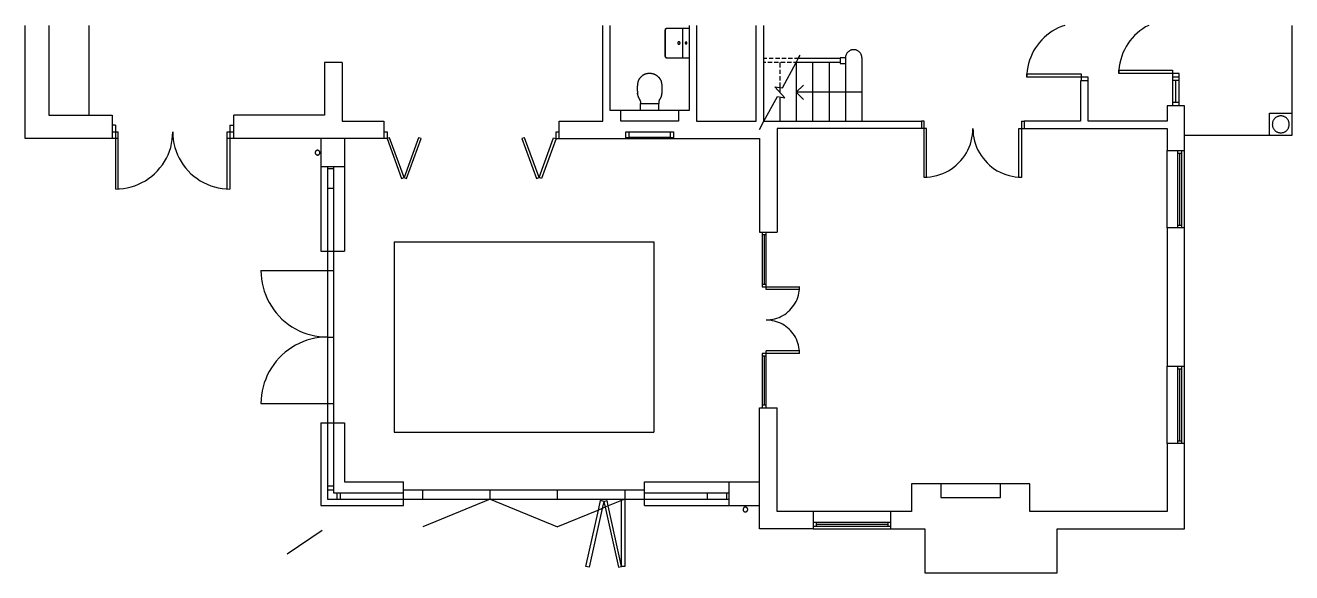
# Model space of a CAD drawing. Extents: x -71730 to 43516, y -8856 to 48457.
# Drawn here: x -4948 to 13858, y -8856 to -731 of the extents above; entities that cross this region are included whole.
import ezdxf

# ---------------------------------------------------------------- set-up
doc = ezdxf.new("R2010")
doc.units = 0
doc.header["$MEASUREMENT"] = 0
doc.layers.get('0').update_dxf_attribs({"linetype": 'CONTINUOUS'})

msp = doc.modelspace()

# ---------------------------------------------------------------- linework, layer by layer
at = {"color": 22}
for p, q in [((-4948, -760), (-4948, -731)), ((-4597, -731), (-4597, -2064)), ((-3999, -2064), (-3999, -731)), ((3626, -2155), (3626, -731)), ((3736, -1995), (3736, -731)), ((4909, -731), (4909, -774)), ((5019, -731), (5019, -2155)), ((5903, -2155), (5903, -731)), ((6012, -731), (6012, -1225)), ((10439, -748), (10392, -768)), ((10487, -731), (10439, -748)), ((11735, -731), (11689, -755)), ((13858, -731), (13858, -2037)), ((-4948, -823), (-4948, -760)), ((-4948, -950), (-4948, -823)), ((4552, -800), (4550, -804)), ((4550, -804), (4550, -1187)), ((4554, -792), (4552, -796)), ((4552, -796), (4552, -800)), ((4556, -790), (4554, -792)), ((4556, -796), (4554, -796)), ((4554, -796), (4554, -1193)), ((4558, -785), (4556, -790)), ((4558, -792), (4556, -792)), ((4556, -792), (4556, -796)), ((4562, -781), (4558, -785)), ((4562, -785), (4558, -790)), ((4558, -790), (4558, -792)), ((4571, -777), (4562, -781)), ((4564, -785), (4562, -785)), ((4567, -783), (4564, -783)), ((4564, -783), (4564, -785)), ((4569, -781), (4567, -783)), ((4573, -781), (4569, -781)), ((4907, -777), (4571, -777)), ((4814, -779), (4573, -779)), ((4573, -779), (4573, -781)), ((4814, -1212), (4814, -779)), ((4909, -774), (4908, -774)), ((4909, -775), (4909, -774)), ((4909, -774), (4909, -774)), ((4909, -774), (4909, -774)), ((4909, -774), (4909, -774)), ((4909, -774), (4909, -779)), ((4910, -775), (4909, -775)), ((4909, -775), (4909, -775)), ((4909, -779), (4909, -1212)), ((4911, -775), (4910, -775)), ((4910, -775), (4910, -775)), ((4910, -775), (4910, -775)), ((4910, -775), (4910, -775)), ((4910, -775), (4910, -775)), ((4911, -776), (4911, -775)), ((4911, -775), (4911, -775)), ((4911, -775), (4911, -775)), ((4912, -777), (4911, -776)), ((4911, -776), (4911, -776)), ((4911, -776), (4911, -776)), ((4911, -776), (4911, -776)), ((4911, -776), (4911, -776)), ((4911, -776), (4911, -776)), ((4912, -778), (4912, -777)), ((4912, -777), (4912, -777)), ((4912, -777), (4912, -777)), ((4912, -777), (4912, -777)), ((4912, -777), (4912, -777)), ((10182, -910), (10146, -946)), ((10220, -876), (10182, -910)), ((10261, -845), (10220, -876)), ((10303, -817), (10261, -845)), ((10347, -791), (10303, -817)), ((10392, -768), (10347, -791)), ((11489, -920), (11456, -961)), ((11524, -882), (11489, -920)), ((11562, -847), (11524, -882)), ((11602, -813), (11562, -847)), ((11645, -783), (11602, -813)), ((11689, -755), (11645, -783)), ((-4948, -1014), (-4948, -950)), ((-4948, -1141), (-4948, -1014)), ((4741, -991), (4740, -992)), ((4740, -992), (4740, -993)), ((4740, -993), (4740, -994)), ((4740, -994), (4741, -996)), ((4742, -986), (4741, -987)), ((4741, -987), (4741, -989)), ((4741, -989), (4741, -990)), ((4741, -990), (4741, -991)), ((4741, -996), (4741, -997)), ((4741, -997), (4741, -998)), ((4741, -998), (4741, -999)), ((4741, -999), (4742, -1000)), ((4743, -984), (4742, -985)), ((4742, -985), (4742, -986)), ((4742, -1000), (4742, -1001)), ((4742, -1001), (4743, -1002)), ((4744, -982), (4743, -983)), ((4743, -983), (4743, -984)), ((4743, -1002), (4743, -1003)), ((4743, -1003), (4744, -1004)), ((4745, -981), (4744, -982)), ((4744, -1004), (4745, -1005)), ((4746, -981), (4745, -981)), ((4745, -1005), (4746, -1006)), ((4747, -980), (4746, -981)), ((4746, -1006), (4747, -1007)), ((4748, -978), (4747, -979)), ((4747, -979), (4747, -980)), ((4747, -1007), (4747, -1007)), ((4747, -1007), (4748, -1008)), ((4749, -978), (4748, -978)), ((4748, -1008), (4749, -1009)), ((4750, -977), (4749, -978)), ((4749, -1009), (4750, -1009)), ((4752, -977), (4750, -977)), ((4750, -1009), (4752, -1010)), ((4753, -976), (4752, -977)), ((4752, -1010), (4753, -1010)), ((4754, -976), (4753, -976)), ((4753, -1010), (4754, -1011)), ((4755, -976), (4754, -976)), ((4754, -1011), (4755, -1011)), ((4756, -975), (4755, -976)), ((4755, -1011), (4756, -1011)), ((4757, -975), (4756, -975)), ((4756, -1011), (4757, -1011)), ((4758, -975), (4757, -975)), ((4757, -1011), (4758, -1011)), ((4760, -975), (4758, -975)), ((4758, -1011), (4760, -1011)), ((4761, -975), (4760, -975)), ((4760, -1011), (4761, -1011)), ((4762, -976), (4761, -975)), ((4761, -1011), (4762, -1011)), ((4763, -976), (4762, -976)), ((4762, -1011), (4763, -1011)), ((4764, -976), (4763, -976)), ((4763, -1011), (4764, -1010)), ((4765, -977), (4764, -976)), ((4764, -1010), (4765, -1010)), ((4766, -977), (4765, -977)), ((4765, -1010), (4766, -1009)), ((4767, -978), (4766, -977)), ((4766, -1009), (4767, -1009)), ((4768, -978), (4767, -978)), ((4767, -1009), (4768, -1008)), ((4769, -979), (4768, -978)), ((4768, -1008), (4769, -1007)), ((4770, -980), (4769, -979)), ((4769, -1007), (4770, -1007)), ((4771, -981), (4770, -980)), ((4770, -1007), (4771, -1006)), ((4772, -981), (4771, -981)), ((4771, -1006), (4772, -1005)), ((4773, -982), (4772, -981)), ((4772, -1005), (4773, -1004)), ((4773, -983), (4773, -982)), ((4774, -984), (4773, -983)), ((4773, -1003), (4774, -1002)), ((4773, -1004), (4773, -1003)), ((4775, -985), (4774, -984)), ((4774, -1002), (4775, -1001)), ((4775, -986), (4775, -985)), ((4775, -987), (4775, -986)), ((4776, -989), (4775, -987)), ((4775, -999), (4776, -998)), ((4775, -1000), (4775, -999)), ((4775, -1001), (4775, -1000)), ((4776, -990), (4776, -989)), ((4776, -991), (4776, -990)), ((4776, -992), (4776, -991)), ((4776, -993), (4776, -992)), ((4776, -994), (4776, -993)), ((4776, -996), (4776, -994)), ((4776, -997), (4776, -996)), ((4776, -998), (4776, -997)), ((4851, -991), (4850, -991)), ((4850, -991), (4850, -992)), ((4850, -992), (4850, -993)), ((4850, -993), (4850, -994)), ((4850, -994), (4850, -995)), ((4850, -995), (4851, -996)), ((4852, -987), (4851, -988)), ((4851, -988), (4851, -989)), ((4851, -989), (4851, -990)), ((4851, -990), (4851, -991)), ((4851, -996), (4851, -997)), ((4851, -997), (4851, -998)), ((4851, -998), (4851, -998)), ((4851, -998), (4852, -999)), ((4853, -986), (4852, -986)), ((4852, -986), (4852, -987)), ((4852, -999), (4852, -1000)), ((4852, -1000), (4853, -1001)), ((4854, -984), (4853, -985)), ((4853, -985), (4853, -986)), ((4853, -1001), (4853, -1002)), ((4853, -1002), (4854, -1002)), ((4855, -983), (4854, -983)), ((4854, -983), (4854, -984)), ((4854, -1002), (4854, -1003)), ((4854, -1003), (4855, -1004)), ((4856, -982), (4855, -983)), ((4855, -1004), (4856, -1004)), ((4857, -981), (4856, -982)), ((4856, -982), (4856, -982)), ((4856, -1004), (4856, -1005)), ((4856, -1005), (4857, -1005)), ((4858, -981), (4857, -981)), ((4857, -1005), (4858, -1006)), ((4859, -981), (4858, -981)), ((4858, -1006), (4859, -1006)), ((4860, -980), (4859, -981)), ((4859, -1006), (4860, -1006)), ((4861, -980), (4860, -980)), ((4860, -1006), (4861, -1006)), ((4862, -980), (4861, -980)), ((4861, -980), (4861, -980)), ((4861, -1006), (4861, -1007)), ((4861, -1007), (4862, -1007)), ((4863, -979), (4862, -980)), ((4862, -1007), (4863, -1007)), ((4864, -979), (4863, -979)), ((4863, -1007), (4864, -1007)), ((4865, -979), (4864, -979)), ((4864, -1007), (4865, -1007)), ((4866, -980), (4865, -979)), ((4865, -1007), (4866, -1007)), ((4867, -980), (4866, -980)), ((4866, -1007), (4867, -1007)), ((4868, -980), (4867, -980)), ((4867, -1007), (4868, -1006)), ((4869, -980), (4868, -980)), ((4868, -1006), (4869, -1006)), ((4869, -981), (4869, -980)), ((4870, -981), (4869, -981)), ((4869, -1006), (4869, -1006)), ((4869, -1006), (4870, -1006)), ((4871, -981), (4870, -981)), ((4870, -1006), (4871, -1005)), ((4872, -982), (4871, -981)), ((4871, -1005), (4872, -1005)), ((4873, -983), (4872, -982)), ((4872, -982), (4872, -982)), ((4872, -1005), (4872, -1004)), ((4872, -1004), (4873, -1004)), ((4874, -983), (4873, -983)), ((4873, -1004), (4874, -1003)), ((4874, -984), (4874, -983)), ((4875, -985), (4874, -984)), ((4874, -1003), (4874, -1002)), ((4874, -1002), (4875, -1002)), ((4876, -986), (4875, -985)), ((4875, -1002), (4876, -1001)), ((4876, -987), (4876, -986)), ((4876, -986), (4876, -986)), ((4877, -988), (4876, -987)), ((4876, -999), (4877, -998)), ((4876, -1000), (4876, -999)), ((4876, -1001), (4876, -1000)), ((4877, -989), (4877, -988)), ((4877, -990), (4877, -989)), ((4878, -991), (4877, -990)), ((4877, -997), (4878, -996)), ((4877, -998), (4877, -997)), ((4877, -998), (4877, -998)), ((4878, -992), (4878, -991)), ((4878, -991), (4878, -991)), ((4878, -993), (4878, -992)), ((4878, -994), (4878, -993)), ((4878, -995), (4878, -994)), ((4878, -996), (4878, -995)), ((7268, -1128), (7262, -1133)), ((7274, -1122), (7268, -1128)), ((7280, -1117), (7274, -1122)), ((7286, -1112), (7280, -1117)), ((7293, -1108), (7286, -1112)), ((7300, -1104), (7293, -1108)), ((7307, -1101), (7300, -1104)), ((7315, -1098), (7307, -1101)), ((7322, -1096), (7315, -1098)), ((7330, -1094), (7322, -1096)), ((7338, -1093), (7330, -1094)), ((7346, -1092), (7338, -1093)), ((7354, -1092), (7346, -1092)), ((7362, -1092), (7354, -1092)), ((7370, -1093), (7362, -1092)), ((7377, -1094), (7370, -1093)), ((7385, -1096), (7377, -1094)), ((7393, -1098), (7385, -1096)), ((7400, -1101), (7393, -1098)), ((7407, -1104), (7400, -1101)), ((7414, -1108), (7407, -1104)), ((7421, -1112), (7414, -1108)), ((7428, -1117), (7421, -1112)), ((7434, -1122), (7428, -1117)), ((7440, -1128), (7434, -1122)), ((7445, -1133), (7440, -1128)), ((10026, -1110), (10003, -1155)), ((10052, -1066), (10026, -1110)), ((10081, -1024), (10052, -1066)), ((10112, -984), (10081, -1024)), ((10146, -946), (10112, -984)), ((11373, -1093), (11352, -1141)), ((11398, -1047), (11373, -1093)), ((11425, -1003), (11398, -1047)), ((11456, -961), (11425, -1003)), ((-4948, -1204), (-4948, -1141)), ((-4948, -1331), (-4948, -1204)), ((-244, -1280), (-504, -1280)), ((-504, -1280), (-504, -2064)), ((-244, -1280), (-244, -2155)), ((4550, -1187), (4552, -1191)), ((4552, -1191), (4552, -1196)), ((4552, -1196), (4554, -1200)), ((4554, -1193), (4556, -1196)), ((4554, -1200), (4558, -1204)), ((4556, -1196), (4556, -1200)), ((4556, -1200), (4558, -1200)), ((4558, -1200), (4558, -1202)), ((4558, -1202), (4560, -1202)), ((4558, -1204), (4560, -1208)), ((4560, -1202), (4560, -1204)), ((4560, -1204), (4562, -1204)), ((4560, -1208), (4562, -1210)), ((4562, -1204), (4562, -1206)), ((4562, -1206), (4564, -1206)), ((4562, -1210), (4567, -1212)), ((4564, -1206), (4564, -1208)), ((4564, -1208), (4567, -1208)), ((4567, -1208), (4569, -1210)), ((4567, -1212), (4571, -1212)), ((4569, -1210), (4573, -1210)), ((4571, -1212), (4573, -1215)), ((4573, -1210), (4575, -1212)), ((4573, -1215), (4907, -1215)), ((4575, -1212), (4814, -1212)), ((4908, -1214), (4909, -1214)), ((4909, -1212), (4909, -1214)), ((4909, -1214), (4909, -1214)), ((4909, -1214), (4909, -1214)), ((4909, -1214), (4909, -1214)), ((4909, -1214), (4909, -1214)), ((4909, -1214), (4910, -1214)), ((4909, -1214), (4909, -1214)), ((4909, -1214), (4909, -1995)), ((4910, -1214), (4911, -1213)), ((4910, -1214), (4910, -1214)), ((4910, -1214), (4910, -1214)), ((4910, -1214), (4910, -1214)), ((4910, -1214), (4910, -1214)), ((4911, -1213), (4911, -1212)), ((4911, -1212), (4911, -1212)), ((4911, -1212), (4911, -1212)), ((4911, -1212), (4912, -1212)), ((4911, -1213), (4911, -1213)), ((4911, -1213), (4911, -1213)), ((4911, -1213), (4911, -1213)), ((4911, -1213), (4911, -1213)), ((4911, -1213), (4911, -1213)), ((4912, -1212), (4912, -1211)), ((4912, -1211), (4912, -1211)), ((4912, -1211), (4912, -1211)), ((4912, -1212), (4912, -1212)), ((4912, -1212), (4912, -1212)), ((6065, -1225), (6012, -1225)), ((6012, -1225), (6012, -1284)), ((6048, -1284), (6012, -1284)), ((6012, -1284), (6012, -2155)), ((6143, -1284), (6080, -1284)), ((6160, -1225), (6097, -1225)), ((6239, -1284), (6175, -1284)), ((6256, -1225), (6192, -1225)), ((6258, -1284), (6258, -1358)), ((6334, -1284), (6270, -1284)), ((6351, -1225), (6287, -1225)), ((6294, -1658), (6498, -1284)), ((6429, -1284), (6365, -1284)), ((6446, -1225), (6382, -1225)), ((6498, -1284), (6461, -1284)), ((6530, -1225), (6477, -1225)), ((6498, -1284), (6530, -1225)), ((6501, -1284), (6498, -1284)), ((6501, -1284), (6501, -1724)), ((6744, -1284), (6501, -1284)), ((6530, -1225), (6558, -1174)), ((7152, -1225), (6530, -1225)), ((6744, -1284), (6744, -1724)), ((6987, -1284), (6744, -1284)), ((6987, -1284), (6987, -1724)), ((7152, -1284), (6987, -1284)), ((7232, -1215), (7152, -1215)), ((7152, -1215), (7152, -1225)), ((7152, -1225), (7152, -1284)), ((7152, -1284), (7152, -1295)), ((7152, -1295), (7232, -1295)), ((7233, -1198), (7232, -1206)), ((7232, -1206), (7232, -1213)), ((7232, -1215), (7232, -1295)), ((7232, -1295), (7232, -1724)), ((7234, -1190), (7233, -1198)), ((7236, -1182), (7234, -1190)), ((7239, -1174), (7236, -1182)), ((7241, -1167), (7239, -1174)), ((7245, -1160), (7241, -1167)), ((7248, -1153), (7245, -1160)), ((7253, -1146), (7248, -1153)), ((7257, -1139), (7253, -1146)), ((7262, -1133), (7257, -1139)), ((7450, -1139), (7445, -1133)), ((7455, -1146), (7450, -1139)), ((7459, -1153), (7455, -1146)), ((7463, -1160), (7459, -1153)), ((7466, -1167), (7463, -1160)), ((7469, -1174), (7466, -1167)), ((7471, -1182), (7469, -1174)), ((7473, -1190), (7471, -1182)), ((7474, -1198), (7473, -1190)), ((7475, -1206), (7474, -1198)), ((7475, -1213), (7475, -1206)), ((7475, -1215), (7475, -1724)), ((9951, -1299), (9940, -1349)), ((9966, -1250), (9951, -1299)), ((9983, -1202), (9966, -1250)), ((10003, -1155), (9983, -1202)), ((11307, -1290), (11298, -1342)), ((11319, -1239), (11307, -1290)), ((11334, -1190), (11319, -1239)), ((11352, -1141), (11334, -1190)), ((-4948, -1394), (-4948, -1331)), ((-4948, -1521), (-4948, -1394)), ((4186, -1504), (4176, -1515)), ((4190, -1498), (4186, -1502)), ((4186, -1502), (4186, -1504)), ((4192, -1498), (4190, -1498)), ((4197, -1494), (4192, -1498)), ((4201, -1491), (4197, -1494)), ((4211, -1481), (4201, -1491)), ((4216, -1479), (4211, -1481)), ((4218, -1477), (4216, -1479)), ((4220, -1477), (4218, -1477)), ((4224, -1472), (4220, -1477)), ((4228, -1472), (4224, -1472)), ((4233, -1468), (4228, -1472)), ((4235, -1468), (4233, -1468)), ((4237, -1466), (4235, -1468)), ((4239, -1466), (4237, -1466)), ((4243, -1464), (4239, -1464)), ((4239, -1464), (4239, -1466)), ((4250, -1462), (4243, -1462)), ((4243, -1462), (4243, -1464)), ((4254, -1460), (4250, -1460)), ((4250, -1460), (4250, -1462)), ((4260, -1458), (4254, -1458)), ((4254, -1458), (4254, -1460)), ((4262, -1456), (4260, -1458)), ((4264, -1456), (4262, -1456)), ((4266, -1453), (4264, -1456)), ((4273, -1453), (4266, -1453)), ((4275, -1451), (4273, -1453)), ((4277, -1451), (4275, -1451)), ((4281, -1449), (4277, -1451)), ((4292, -1449), (4281, -1449)), ((4294, -1447), (4292, -1449)), ((4313, -1447), (4294, -1447)), ((4315, -1445), (4313, -1447)), ((4330, -1445), (4315, -1445)), ((4334, -1447), (4330, -1445)), ((4351, -1447), (4334, -1447)), ((4353, -1449), (4351, -1447)), ((4364, -1449), (4353, -1449)), ((4368, -1451), (4364, -1449)), ((4370, -1451), (4368, -1451)), ((4372, -1453), (4370, -1451)), ((4378, -1453), (4372, -1453)), ((4381, -1456), (4378, -1453)), ((4385, -1456), (4381, -1456)), ((4385, -1458), (4385, -1456)), ((4391, -1458), (4385, -1458)), ((4393, -1460), (4391, -1458)), ((4395, -1460), (4393, -1460)), ((4397, -1462), (4395, -1460)), ((4402, -1462), (4397, -1462)), ((4402, -1464), (4402, -1462)), ((4406, -1464), (4402, -1464)), ((4406, -1466), (4406, -1464)), ((4408, -1466), (4406, -1466)), ((4410, -1468), (4408, -1466)), ((4412, -1468), (4410, -1468)), ((4414, -1470), (4412, -1468)), ((4417, -1470), (4414, -1470)), ((4417, -1472), (4417, -1470)), ((4421, -1472), (4417, -1472)), ((4423, -1475), (4421, -1472)), ((4425, -1475), (4423, -1475)), ((4425, -1477), (4425, -1475)), ((4427, -1477), (4425, -1477)), ((4429, -1479), (4427, -1477)), ((4433, -1481), (4429, -1479)), ((4440, -1487), (4433, -1481)), ((4444, -1489), (4440, -1487)), ((4446, -1491), (4444, -1489)), ((4448, -1494), (4446, -1491)), ((4450, -1494), (4448, -1494)), ((4452, -1496), (4450, -1494)), ((4450, -1496), (4452, -1496)), ((4452, -1496), (4452, -1498)), ((4452, -1498), (4455, -1498)), ((4455, -1498), (4457, -1500)), ((4457, -1500), (4459, -1502)), ((4459, -1502), (4463, -1506)), ((6258, -1390), (6258, -1453)), ((6258, -1485), (6258, -1549)), ((9925, -1502), (9925, -1451)), ((9925, -1451), (9927, -1451)), ((10733, -1502), (9925, -1502)), ((9927, -1451), (9926, -1501)), ((9932, -1399), (9927, -1450)), ((9927, -1450), (9927, -1451)), ((9927, -1451), (10733, -1451)), ((9940, -1349), (9932, -1399)), ((10733, -1451), (10733, -1502)), ((10834, -1502), (10733, -1502)), ((10733, -1502), (10733, -1553)), ((10834, -1553), (10834, -1502)), ((11289, -1447), (11289, -1396)), ((11289, -1396), (11293, -1396)), ((12088, -1447), (11289, -1447)), ((11293, -1396), (11291, -1446)), ((11298, -1342), (11293, -1394)), ((11293, -1394), (11293, -1396)), ((11293, -1396), (12088, -1396)), ((12088, -1396), (12088, -1447)), ((12187, -1447), (12088, -1447)), ((12088, -1447), (12088, -1498)), ((12187, -1498), (12088, -1498)), ((12088, -1498), (12088, -1546)), ((12187, -1498), (12187, -1447)), ((12187, -1546), (12187, -1498)), ((-4948, -1584), (-4948, -1521)), ((-4948, -1711), (-4948, -1584)), ((4142, -1631), (4140, -1631)), ((4140, -1631), (4140, -1701)), ((4144, -1606), (4142, -1606)), ((4142, -1606), (4142, -1631)), ((4146, -1587), (4144, -1591)), ((4144, -1591), (4144, -1606)), ((4148, -1576), (4146, -1580)), ((4146, -1580), (4146, -1587)), ((4150, -1570), (4148, -1574)), ((4148, -1574), (4148, -1576)), ((4152, -1563), (4150, -1568)), ((4150, -1568), (4150, -1570)), ((4154, -1557), (4152, -1561)), ((4152, -1561), (4152, -1563)), ((4157, -1551), (4154, -1553)), ((4154, -1553), (4154, -1557)), ((4159, -1546), (4157, -1551)), ((4161, -1540), (4159, -1544)), ((4159, -1544), (4159, -1546)), ((4163, -1538), (4161, -1540)), ((4165, -1532), (4163, -1536)), ((4163, -1536), (4163, -1538)), ((4167, -1529), (4165, -1532)), ((4169, -1525), (4167, -1529)), ((4171, -1523), (4169, -1525)), ((4173, -1519), (4171, -1521)), ((4171, -1521), (4171, -1523)), ((4176, -1515), (4173, -1519)), ((4463, -1506), (4463, -1508)), ((4463, -1508), (4467, -1513)), ((4467, -1513), (4469, -1515)), ((4469, -1515), (4471, -1519)), ((4471, -1519), (4474, -1521)), ((4474, -1521), (4476, -1523)), ((4476, -1523), (4476, -1525)), ((4476, -1525), (4478, -1529)), ((4478, -1529), (4480, -1532)), ((4480, -1532), (4482, -1536)), ((4482, -1536), (4484, -1538)), ((4484, -1538), (4484, -1540)), ((4484, -1540), (4486, -1544)), ((4486, -1544), (4488, -1546)), ((4488, -1546), (4488, -1551)), ((4488, -1551), (4490, -1553)), ((4490, -1553), (4493, -1557)), ((4493, -1557), (4493, -1561)), ((4493, -1561), (4495, -1563)), ((4495, -1563), (4495, -1568)), ((4495, -1568), (4497, -1570)), ((4497, -1570), (4497, -1576)), ((4497, -1576), (4499, -1580)), ((4499, -1580), (4499, -1587)), ((4499, -1587), (4501, -1591)), ((4501, -1591), (4501, -1601)), ((4501, -1601), (4503, -1603)), ((4503, -1603), (4503, -1625)), ((4503, -1625), (4505, -1625)), ((4505, -1625), (4505, -1709)), ((6330, -1806), (6184, -1642)), ((6184, -1642), (6258, -1653)), ((6258, -1580), (6258, -1653)), ((6258, -1653), (6258, -1724)), ((6258, -1653), (6294, -1658)), ((6501, -1724), (6606, -1618)), ((10724, -1553), (10724, -2155)), ((10733, -1553), (10724, -1553)), ((10834, -1553), (10733, -1553)), ((10834, -2155), (10834, -1553)), ((12088, -1546), (12138, -1546)), ((12088, -1546), (12088, -1874)), ((12138, -1874), (12138, -1546)), ((12138, -1546), (12187, -1546)), ((12187, -1874), (12187, -1546)), ((-4948, -1775), (-4948, -1711)), ((-4948, -1902), (-4948, -1775)), ((4140, -1701), (4142, -1709)), ((4142, -1709), (4142, -1720)), ((4142, -1720), (4142, -1734)), ((4142, -1734), (4143, -1743)), ((4142, -1741), (4142, -1737)), ((4143, -1743), (4142, -1741)), ((4144, -1745), (4143, -1743)), ((4143, -1743), (4143, -1747)), ((4143, -1747), (4144, -1753)), ((4144, -1753), (4144, -1745)), ((4144, -1754), (4144, -1753)), ((4144, -1753), (4145, -1761)), ((4145, -1761), (4148, -1774)), ((4148, -1774), (4152, -1787)), ((4152, -1787), (4152, -1792)), ((4152, -1792), (4154, -1794)), ((4154, -1794), (4154, -1796)), ((4154, -1796), (4157, -1800)), ((4157, -1800), (4157, -1802)), ((4157, -1802), (4159, -1804)), ((4159, -1804), (4159, -1806)), ((4159, -1806), (4161, -1809)), ((4161, -1809), (4161, -1811)), ((4161, -1811), (4163, -1813)), ((4163, -1813), (4163, -1815)), ((4163, -1815), (4165, -1817)), ((4165, -1817), (4165, -1819)), ((4165, -1819), (4167, -1819)), ((4167, -1819), (4167, -1823)), ((4167, -1823), (4169, -1823)), ((4169, -1823), (4169, -1825)), ((4169, -1825), (4171, -1828)), ((4171, -1828), (4171, -1830)), ((4171, -1830), (4173, -1830)), ((4173, -1830), (4173, -1834)), ((4173, -1834), (4178, -1838)), ((4178, -1838), (4178, -1840)), ((4178, -1840), (4180, -1844)), ((4180, -1844), (4182, -1847)), ((4182, -1847), (4182, -1849)), ((4182, -1849), (4184, -1853)), ((4184, -1853), (4184, -1857)), ((4184, -1857), (4186, -1861)), ((4186, -1861), (4186, -1891)), ((4461, -1861), (4459, -1863)), ((4459, -1863), (4459, -1891)), ((4463, -1853), (4461, -1855)), ((4461, -1855), (4461, -1861)), ((4465, -1847), (4463, -1849)), ((4463, -1849), (4463, -1853)), ((4467, -1840), (4465, -1844)), ((4465, -1844), (4465, -1847)), ((4471, -1834), (4467, -1838)), ((4467, -1838), (4467, -1840)), ((4474, -1830), (4471, -1834)), ((4476, -1828), (4474, -1828)), ((4474, -1828), (4474, -1830)), ((4478, -1823), (4476, -1823)), ((4476, -1823), (4476, -1828)), ((4480, -1819), (4478, -1821)), ((4478, -1821), (4478, -1823)), ((4482, -1817), (4480, -1817)), ((4480, -1817), (4480, -1819)), ((4484, -1813), (4482, -1813)), ((4482, -1813), (4482, -1817)), ((4486, -1806), (4484, -1809)), ((4484, -1809), (4484, -1813)), ((4488, -1804), (4486, -1804)), ((4486, -1804), (4486, -1806)), ((4490, -1800), (4488, -1802)), ((4488, -1802), (4488, -1804)), ((4493, -1794), (4490, -1794)), ((4490, -1794), (4490, -1800)), ((4497, -1779), (4493, -1787)), ((4493, -1787), (4493, -1794)), ((4499, -1770), (4497, -1775)), ((4497, -1775), (4497, -1779)), ((4501, -1758), (4499, -1762)), ((4499, -1762), (4499, -1770)), ((4501, -1745), (4501, -1747)), ((4503, -1745), (4501, -1747)), ((4503, -1745), (4501, -1749)), ((4501, -1747), (4501, -1749)), ((4501, -1749), (4501, -1758)), ((4505, -1709), (4503, -1720)), ((4503, -1720), (4503, -1745)), ((6021, -2155), (6222, -1789)), ((6222, -1789), (6330, -1806)), ((6258, -1796), (6258, -2155)), ((6501, -1724), (6606, -1830)), ((6501, -1724), (6501, -2155)), ((6744, -1724), (6501, -1724)), ((6744, -1724), (6744, -2155)), ((6987, -1724), (6744, -1724)), ((6987, -1724), (6987, -2155)), ((7232, -1724), (6987, -1724)), ((7475, -1724), (7232, -1724)), ((7232, -1724), (7232, -2155)), ((7475, -1724), (7475, -2155)), ((12138, -1874), (12088, -1874)), ((12088, -1874), (12088, -1925)), ((12187, -1874), (12138, -1874)), ((12187, -1925), (12187, -1874)), ((-4948, -1965), (-4948, -1902)), ((-4948, -2092), (-4948, -1965)), ((-4597, -2064), (-3999, -2064)), ((-3999, -2064), (-3660, -2064)), ((-3660, -2064), (-3660, -2214)), ((-504, -2064), (-1853, -2064)), ((-1853, -2214), (-1853, -2064)), ((3897, -1995), (3736, -1995)), ((3897, -2155), (3897, -1995)), ((4190, -1995), (3897, -1995)), ((4186, -1891), (4188, -1891)), ((4188, -1891), (4188, -1893)), ((4188, -1893), (4190, -1893)), ((4190, -1995), (4190, -1893)), ((4190, -1893), (4321, -1893)), ((4455, -1995), (4190, -1995)), ((4324, -1893), (4455, -1893)), ((4455, -1893), (4455, -1995)), ((4455, -1893), (4457, -1893)), ((4750, -1995), (4455, -1995)), ((4459, -1891), (4457, -1891)), ((4457, -1891), (4457, -1893)), ((4909, -1995), (4750, -1995)), ((4750, -1995), (4750, -2155)), ((12007, -1925), (12007, -2155)), ((12088, -1925), (12007, -1925)), ((12187, -1925), (12088, -1925)), ((12267, -1925), (12187, -1925)), ((12267, -2364), (12267, -1925)), ((13530, -2364), (13530, -2037)), ((13530, -2037), (13858, -2037)), ((13858, -2037), (13858, -2364)), ((-4948, -2155), (-4948, -2092)), ((-4948, -2282), (-4948, -2155)), ((-3660, -2214), (-3665, -2214)), ((-3608, -2214), (-3660, -2214)), ((-3660, -2214), (-3660, -2314)), ((-3608, -2214), (-3608, -2314)), ((-1910, -2214), (-1853, -2214)), ((-1910, -2214), (-1910, -2314)), ((-1853, -2314), (-1853, -2214)), ((-244, -2155), (375, -2155)), ((375, -2155), (375, -2314)), ((2981, -2155), (3626, -2155)), ((2981, -2314), (2981, -2155)), ((4750, -2155), (3897, -2155)), ((5019, -2155), (5903, -2155)), ((5955, -2276), (6021, -2155)), ((6012, -2155), (6021, -2155)), ((6021, -2155), (6258, -2155)), ((6258, -2155), (6501, -2155)), ((6501, -2155), (6744, -2155)), ((6744, -2155), (6987, -2155)), ((6987, -2155), (7232, -2155)), ((7232, -2155), (7475, -2155)), ((7475, -2155), (8359, -2155)), ((8399, -2155), (8359, -2155)), ((8359, -2155), (8359, -2263)), ((8399, -2263), (8399, -2155)), ((9847, -2155), (9887, -2155)), ((9847, -2155), (9847, -2263)), ((10724, -2155), (9887, -2155)), ((9887, -2155), (9887, -2263)), ((12007, -2155), (10834, -2155)), ((13571, -2192), (13570, -2201)), ((13570, -2201), (13571, -2209)), ((13573, -2176), (13571, -2184)), ((13571, -2184), (13571, -2192)), ((13571, -2209), (13571, -2217)), ((13571, -2217), (13573, -2225)), ((13575, -2168), (13573, -2176)), ((13573, -2225), (13575, -2233)), ((13577, -2160), (13575, -2168)), ((13575, -2233), (13577, -2241)), ((13580, -2152), (13577, -2160)), ((13577, -2241), (13580, -2249)), ((13583, -2145), (13580, -2152)), ((13580, -2249), (13583, -2256)), ((13587, -2138), (13583, -2145)), ((13583, -2256), (13587, -2264)), ((13591, -2131), (13587, -2138)), ((13596, -2124), (13591, -2131)), ((13601, -2118), (13596, -2124)), ((13607, -2112), (13601, -2118)), ((13613, -2106), (13607, -2112)), ((13619, -2101), (13613, -2106)), ((13626, -2096), (13619, -2101)), ((13633, -2092), (13626, -2096)), ((13640, -2088), (13633, -2092)), ((13648, -2084), (13640, -2088)), ((13656, -2082), (13648, -2084)), ((13663, -2079), (13656, -2082)), ((13671, -2077), (13663, -2079)), ((13680, -2076), (13671, -2077)), ((13688, -2075), (13680, -2076)), ((13696, -2075), (13688, -2075)), ((13704, -2075), (13696, -2075)), ((13712, -2076), (13704, -2075)), ((13721, -2077), (13712, -2076)), ((13729, -2079), (13721, -2077)), ((13736, -2082), (13729, -2079)), ((13744, -2084), (13736, -2082)), ((13752, -2088), (13744, -2084)), ((13759, -2092), (13752, -2088)), ((13766, -2096), (13759, -2092)), ((13773, -2101), (13766, -2096)), ((13779, -2106), (13773, -2101)), ((13785, -2112), (13779, -2106)), ((13791, -2118), (13785, -2112)), ((13796, -2124), (13791, -2118)), ((13801, -2131), (13796, -2124)), ((13805, -2138), (13801, -2131)), ((13809, -2145), (13805, -2138)), ((13805, -2264), (13809, -2256)), ((13812, -2152), (13809, -2145)), ((13809, -2256), (13812, -2249)), ((13815, -2160), (13812, -2152)), ((13812, -2249), (13815, -2241)), ((13818, -2168), (13815, -2160)), ((13815, -2241), (13818, -2233)), ((13819, -2176), (13818, -2168)), ((13818, -2233), (13819, -2225)), ((13821, -2184), (13819, -2176)), ((13819, -2225), (13821, -2217)), ((13822, -2192), (13821, -2184)), ((13821, -2217), (13822, -2209)), ((13822, -2201), (13822, -2192)), ((13822, -2209), (13822, -2201)), ((-4948, -2345), (-4948, -2282)), ((-4948, -2413), (-4948, -2345)), ((-3660, -2413), (-4948, -2413)), ((-3665, -2314), (-3660, -2314)), ((-3660, -2314), (-3608, -2314)), ((-3660, -2314), (-3660, -2413)), ((-3608, -2413), (-3660, -2413)), ((-3608, -2314), (-3608, -2413)), ((-3608, -2314), (-3567, -2314)), ((-3567, -2413), (-3608, -2413)), ((-3608, -2413), (-3608, -3163)), ((-3567, -2413), (-3567, -2314)), ((-3567, -3160), (-3567, -2413)), ((-2776, -2485), (-2766, -2428)), ((-2766, -2428), (-2760, -2371)), ((-2760, -2371), (-2758, -2313)), ((-2758, -2313), (-2756, -2371)), ((-2756, -2371), (-2750, -2428)), ((-2750, -2428), (-2740, -2485)), ((-1950, -2314), (-1910, -2314)), ((-1950, -2413), (-1950, -2314)), ((-1950, -3160), (-1950, -2413)), ((-1910, -2413), (-1950, -2413)), ((-1910, -2314), (-1853, -2314)), ((-1910, -2314), (-1910, -2413)), ((-1910, -2413), (-1910, -3161)), ((-1853, -2413), (-1910, -2413)), ((-1853, -2413), (-1853, -2314)), ((-557, -2413), (-1853, -2413)), ((-557, -2413), (-557, -2826)), ((-207, -2413), (-557, -2413)), ((-207, -2413), (-207, -2826)), ((375, -2413), (-207, -2413)), ((375, -2314), (426, -2314)), ((375, -2314), (375, -2413)), ((426, -2413), (375, -2413)), ((426, -2314), (426, -2413)), ((462, -2400), (426, -2413)), ((426, -2413), (639, -3003)), ((677, -2988), (462, -2400)), ((891, -2400), (677, -2988)), ((715, -3003), (929, -2413)), ((929, -2413), (891, -2400)), ((2465, -2400), (2427, -2413)), ((2427, -2413), (2643, -3003)), ((2681, -2988), (2465, -2400)), ((2681, -2988), (2895, -2400)), ((2933, -2413), (2717, -3003)), ((2895, -2400), (2933, -2413)), ((2933, -2314), (2981, -2314)), ((2933, -2413), (2933, -2314)), ((2933, -2413), (2981, -2413)), ((2981, -2413), (2981, -2314)), ((2981, -2413), (3968, -2413)), ((3968, -2314), (4017, -2314)), ((3968, -2398), (3968, -2314)), ((3968, -2398), (4017, -2398)), ((3968, -2413), (3968, -2398)), ((3968, -2413), (4677, -2413)), ((4017, -2398), (4017, -2314)), ((4017, -2314), (4628, -2314)), ((4628, -2398), (4017, -2398)), ((4628, -2314), (4628, -2398)), ((4628, -2314), (4677, -2314)), ((4628, -2398), (4677, -2398)), ((4677, -2314), (4677, -2398)), ((4677, -2398), (4677, -2413)), ((4677, -2413), (5955, -2413)), ((5955, -2413), (5955, -3802)), ((8359, -2263), (6215, -2263)), ((6215, -2263), (6215, -3802)), ((8399, -2263), (8359, -2263)), ((8399, -2988), (8399, -2263)), ((8437, -2263), (8399, -2263)), ((8437, -2985), (8437, -2263)), ((9099, -2449), (9110, -2403)), ((9110, -2403), (9118, -2356)), ((9118, -2356), (9122, -2309)), ((9122, -2309), (9124, -2262)), ((9124, -2262), (9126, -2309)), ((9126, -2309), (9130, -2356)), ((9130, -2356), (9138, -2403)), ((9138, -2403), (9149, -2449)), ((9807, -2263), (9847, -2263)), ((9807, -2985), (9807, -2263)), ((9847, -2263), (9887, -2263)), ((9847, -2263), (9847, -2986)), ((9887, -2263), (12007, -2263)), ((12007, -2263), (12007, -2589)), ((12267, -2589), (12267, -2364)), ((13530, -2364), (12267, -2364)), ((13858, -2364), (13530, -2364)), ((13587, -2264), (13591, -2271)), ((13591, -2271), (13596, -2277)), ((13596, -2277), (13601, -2284)), ((13601, -2284), (13607, -2290)), ((13607, -2290), (13613, -2295)), ((13613, -2295), (13619, -2300)), ((13619, -2300), (13626, -2305)), ((13626, -2305), (13633, -2310)), ((13633, -2310), (13640, -2313)), ((13640, -2313), (13648, -2317)), ((13648, -2317), (13656, -2320)), ((13656, -2320), (13663, -2322)), ((13663, -2322), (13671, -2324)), ((13671, -2324), (13680, -2325)), ((13680, -2325), (13688, -2326)), ((13688, -2326), (13696, -2326)), ((13696, -2326), (13704, -2326)), ((13704, -2326), (13712, -2325)), ((13712, -2325), (13721, -2324)), ((13721, -2324), (13729, -2322)), ((13729, -2322), (13736, -2320)), ((13736, -2320), (13744, -2317)), ((13744, -2317), (13752, -2313)), ((13752, -2313), (13759, -2310)), ((13759, -2310), (13766, -2305)), ((13766, -2305), (13773, -2300)), ((13773, -2300), (13779, -2295)), ((13779, -2295), (13785, -2290)), ((13785, -2290), (13791, -2284)), ((13791, -2284), (13796, -2277)), ((13796, -2277), (13801, -2271)), ((13801, -2271), (13805, -2264)), ((-2828, -2651), (-2807, -2597)), ((-2807, -2597), (-2789, -2542)), ((-2789, -2542), (-2776, -2485)), ((-2740, -2485), (-2726, -2542)), ((-2726, -2542), (-2709, -2597)), ((-2709, -2597), (-2687, -2651)), ((-642, -2612), (-643, -2614)), ((-643, -2614), (-643, -2616)), ((-643, -2616), (-643, -2618)), ((-643, -2618), (-643, -2621)), ((-643, -2621), (-643, -2623)), ((-643, -2623), (-643, -2625)), ((-643, -2625), (-643, -2627)), ((-643, -2627), (-642, -2630)), ((-641, -2607), (-642, -2609)), ((-642, -2609), (-642, -2612)), ((-642, -2630), (-642, -2632)), ((-642, -2632), (-641, -2634)), ((-640, -2605), (-641, -2607)), ((-639, -2603), (-640, -2605)), ((-637, -2601), (-639, -2603)), ((-636, -2599), (-637, -2601)), ((-635, -2598), (-636, -2599)), ((-633, -2596), (-635, -2598)), ((-631, -2594), (-633, -2596)), ((-630, -2593), (-631, -2594)), ((-628, -2591), (-630, -2593)), ((-626, -2590), (-628, -2591)), ((-624, -2589), (-626, -2590)), ((-622, -2588), (-624, -2589)), ((-620, -2587), (-622, -2588)), ((-617, -2587), (-620, -2587)), ((-615, -2586), (-617, -2587)), ((-613, -2586), (-615, -2586)), ((-611, -2586), (-613, -2586)), ((-608, -2586), (-611, -2586)), ((-606, -2586), (-608, -2586)), ((-604, -2586), (-606, -2586)), ((-602, -2586), (-604, -2586)), ((-599, -2587), (-602, -2586)), ((-597, -2587), (-599, -2587)), ((-595, -2588), (-597, -2587)), ((-593, -2589), (-595, -2588)), ((-591, -2590), (-593, -2589)), ((-589, -2591), (-591, -2590)), ((-587, -2593), (-589, -2591)), ((-585, -2594), (-587, -2593)), ((-584, -2596), (-585, -2594)), ((-582, -2598), (-584, -2596)), ((-581, -2599), (-582, -2598)), ((-579, -2601), (-581, -2599)), ((-578, -2603), (-579, -2601)), ((-577, -2605), (-578, -2603)), ((-576, -2607), (-577, -2605)), ((-575, -2609), (-576, -2607)), ((-576, -2634), (-575, -2632)), ((-575, -2612), (-575, -2609)), ((-574, -2614), (-575, -2612)), ((-575, -2630), (-574, -2627)), ((-575, -2632), (-575, -2630)), ((-574, -2616), (-574, -2614)), ((-573, -2618), (-574, -2616)), ((-574, -2625), (-573, -2623)), ((-574, -2627), (-574, -2625)), ((-573, -2621), (-573, -2618)), ((-573, -2623), (-573, -2621)), ((9002, -2664), (9027, -2624)), ((9027, -2624), (9049, -2582)), ((9049, -2582), (9069, -2539)), ((9069, -2539), (9086, -2495)), ((9086, -2495), (9099, -2449)), ((9149, -2449), (9162, -2495)), ((9162, -2495), (9179, -2539)), ((9179, -2539), (9199, -2582)), ((9199, -2582), (9221, -2624)), ((9221, -2624), (9246, -2664)), ((12007, -2589), (12168, -2589)), ((12007, -3736), (12007, -2589)), ((12168, -2589), (12227, -2589)), ((12168, -2629), (12168, -2589)), ((12168, -2629), (12197, -2629)), ((12168, -3696), (12168, -2629)), ((12197, -3696), (12197, -2629)), ((12197, -2629), (12227, -2629)), ((12227, -2589), (12267, -2589)), ((12227, -2629), (12227, -2589)), ((12227, -3696), (12227, -2629)), ((12267, -3736), (12267, -2589)), ((-2948, -2848), (-2913, -2802)), ((-2913, -2802), (-2881, -2754)), ((-2881, -2754), (-2853, -2703)), ((-2853, -2703), (-2828, -2651)), ((-2687, -2651), (-2663, -2703)), ((-2663, -2703), (-2634, -2754)), ((-2634, -2754), (-2602, -2802)), ((-2602, -2802), (-2567, -2848)), ((-641, -2634), (-640, -2636)), ((-640, -2636), (-639, -2638)), ((-639, -2638), (-637, -2640)), ((-637, -2640), (-636, -2642)), ((-636, -2642), (-635, -2644)), ((-635, -2644), (-633, -2645)), ((-633, -2645), (-631, -2647)), ((-631, -2647), (-630, -2648)), ((-630, -2648), (-628, -2650)), ((-628, -2650), (-626, -2651)), ((-626, -2651), (-624, -2652)), ((-624, -2652), (-622, -2653)), ((-622, -2653), (-620, -2654)), ((-620, -2654), (-617, -2654)), ((-617, -2654), (-615, -2655)), ((-615, -2655), (-613, -2655)), ((-613, -2655), (-611, -2656)), ((-611, -2656), (-608, -2656)), ((-608, -2656), (-606, -2656)), ((-606, -2656), (-604, -2655)), ((-604, -2655), (-602, -2655)), ((-602, -2655), (-599, -2654)), ((-599, -2654), (-597, -2654)), ((-597, -2654), (-595, -2653)), ((-595, -2653), (-593, -2652)), ((-593, -2652), (-591, -2651)), ((-591, -2651), (-589, -2650)), ((-589, -2650), (-587, -2648)), ((-587, -2648), (-585, -2647)), ((-585, -2647), (-584, -2645)), ((-584, -2645), (-582, -2644)), ((-582, -2644), (-581, -2642)), ((-581, -2642), (-579, -2640)), ((-579, -2640), (-578, -2638)), ((-578, -2638), (-577, -2636)), ((-577, -2636), (-576, -2634)), ((8841, -2836), (8877, -2806)), ((8877, -2806), (8912, -2774)), ((8912, -2774), (8944, -2739)), ((8944, -2739), (8974, -2703)), ((8974, -2703), (9002, -2664)), ((9246, -2664), (9274, -2703)), ((9274, -2703), (9304, -2739)), ((9304, -2739), (9336, -2774)), ((9336, -2774), (9371, -2806)), ((9371, -2806), (9407, -2836)), ((-3165, -3038), (-3117, -3006)), ((-3117, -3006), (-3071, -2971)), ((-3071, -2971), (-3027, -2933)), ((-3027, -2933), (-2986, -2892)), ((-2986, -2892), (-2948, -2848)), ((-2567, -2848), (-2529, -2892)), ((-2529, -2892), (-2488, -2933)), ((-2488, -2933), (-2445, -2971)), ((-2445, -2971), (-2398, -3006)), ((-2398, -3006), (-2350, -3038)), ((-557, -2826), (-462, -2826)), ((-557, -2826), (-557, -4082)), ((-462, -2826), (-462, -2858)), ((-462, -2826), (-370, -2826)), ((-462, -2858), (-370, -2858)), ((-462, -2858), (-462, -3148)), ((-370, -2826), (-370, -2858)), ((-370, -2826), (-207, -2826)), ((-370, -2858), (-370, -3148)), ((-207, -2826), (-207, -4082)), ((639, -3003), (677, -2988)), ((677, -2988), (715, -3003)), ((2643, -3003), (2681, -2988)), ((2717, -3003), (2681, -2988)), ((8400, -2986), (8437, -2985)), ((8437, -2985), (8447, -2984)), ((8437, -2988), (8437, -2985)), ((8447, -2984), (8494, -2980)), ((8494, -2980), (8541, -2972)), ((8541, -2972), (8587, -2961)), ((8587, -2961), (8633, -2947)), ((8633, -2947), (8677, -2931)), ((8677, -2931), (8720, -2911)), ((8720, -2911), (8762, -2889)), ((8762, -2889), (8802, -2864)), ((8802, -2864), (8841, -2836)), ((9407, -2836), (9446, -2864)), ((9446, -2864), (9486, -2889)), ((9486, -2889), (9528, -2911)), ((9528, -2911), (9571, -2931)), ((9571, -2931), (9615, -2947)), ((9615, -2947), (9661, -2961)), ((9661, -2961), (9707, -2972)), ((9707, -2972), (9753, -2980)), ((9753, -2980), (9801, -2984)), ((9801, -2984), (9807, -2985)), ((9807, -2988), (9807, -2985)), ((9807, -2985), (9847, -2986)), ((9847, -2986), (9847, -2988)), ((9847, -2986), (9848, -2986)), ((-3606, -3161), (-3567, -3160)), ((-3567, -3160), (-3549, -3159)), ((-3567, -3163), (-3567, -3160)), ((-3549, -3159), (-3491, -3153)), ((-3491, -3153), (-3434, -3144)), ((-3434, -3144), (-3377, -3130)), ((-3377, -3130), (-3322, -3112)), ((-3322, -3112), (-3268, -3091)), ((-3268, -3091), (-3216, -3066)), ((-3216, -3066), (-3165, -3038)), ((-2350, -3038), (-2300, -3066)), ((-2300, -3066), (-2247, -3091)), ((-2247, -3091), (-2193, -3112)), ((-2193, -3112), (-2138, -3130)), ((-2138, -3130), (-2082, -3144)), ((-2082, -3144), (-2025, -3153)), ((-2025, -3153), (-1967, -3159)), ((-1967, -3159), (-1950, -3160)), ((-1950, -3163), (-1950, -3160)), ((-1950, -3160), (-1910, -3161)), ((-1910, -3161), (-1910, -3163)), ((-1910, -3161), (-1909, -3161)), ((-462, -3148), (-370, -3148)), ((-462, -3148), (-462, -4082)), ((-370, -3148), (-370, -4082)), ((12007, -3736), (12007, -5789)), ((12168, -3736), (12007, -3736)), ((12168, -3696), (12197, -3696)), ((12168, -3736), (12168, -3696)), ((12227, -3736), (12168, -3736)), ((12197, -3696), (12227, -3696)), ((12227, -3736), (12227, -3696)), ((12267, -3736), (12227, -3736)), ((12267, -5789), (12267, -3736)), ((530, -3945), (530, -6771)), ((530, -3945), (4384, -3945)), ((4384, -3945), (4384, -6771)), ((5955, -3802), (5996, -3802)), ((5996, -3802), (5996, -3842)), ((5996, -3802), (6055, -3802)), ((6025, -3842), (5996, -3842)), ((5996, -3842), (5996, -4571)), ((6055, -3842), (6025, -3842)), ((6025, -3842), (6025, -4571)), ((6055, -3842), (6055, -3802)), ((6055, -3802), (6215, -3802)), ((6055, -4571), (6055, -3842)), ((-557, -4082), (-462, -4082)), ((-462, -4082), (-370, -4082)), ((-462, -4082), (-462, -4372)), ((-370, -4082), (-370, -4372)), ((-370, -4082), (-207, -4082)), ((-1448, -4372), (-462, -4372)), ((-1448, -4372), (-1446, -4434)), ((-1446, -4434), (-1440, -4496)), ((-1440, -4496), (-1430, -4557)), ((-462, -4372), (-370, -4372)), ((-462, -4372), (-462, -5358)), ((-370, -4372), (-370, -5358)), ((-1430, -4557), (-1417, -4617)), ((-1417, -4617), (-1399, -4677)), ((-1399, -4677), (-1378, -4735)), ((5996, -4571), (6025, -4571)), ((5996, -4571), (5996, -4611)), ((5996, -4611), (6055, -4611)), ((6025, -4571), (6055, -4571)), ((6055, -4611), (6055, -4571)), ((6055, -4652), (6055, -4611)), ((6055, -4611), (6549, -4611)), ((6547, -4652), (6055, -4652)), ((6540, -4707), (6545, -4675)), ((6545, -4675), (6547, -4652)), ((6547, -4652), (6548, -4643)), ((6549, -4652), (6547, -4652)), ((6548, -4643), (6549, -4611)), ((6549, -4611), (6549, -4610)), ((6549, -4611), (6549, -4611)), ((-1378, -4735), (-1354, -4792)), ((-1354, -4792), (-1326, -4847)), ((-1326, -4847), (-1294, -4900)), ((6447, -4911), (6466, -4885)), ((6466, -4885), (6483, -4857)), ((6483, -4857), (6498, -4829)), ((6498, -4829), (6512, -4799)), ((6512, -4799), (6523, -4769)), ((6523, -4769), (6533, -4738)), ((6533, -4738), (6540, -4707)), ((-1294, -4900), (-1259, -4952)), ((-1259, -4952), (-1221, -5001)), ((-1221, -5001), (-1180, -5047)), ((-1180, -5047), (-1137, -5091)), ((6214, -5078), (6245, -5066)), ((6245, -5066), (6274, -5053)), ((6274, -5053), (6303, -5038)), ((6303, -5038), (6330, -5021)), ((6330, -5021), (6356, -5002)), ((6356, -5002), (6381, -4981)), ((6381, -4981), (6405, -4959)), ((6405, -4959), (6427, -4936)), ((6427, -4936), (6447, -4911)), ((-1137, -5091), (-1090, -5132)), ((-1090, -5132), (-1041, -5170)), ((-1041, -5170), (-990, -5205)), ((-990, -5205), (-937, -5236)), ((-937, -5236), (-881, -5264)), ((-881, -5264), (-825, -5289)), ((6056, -5104), (6088, -5103)), ((6087, -5107), (6056, -5106)), ((6118, -5110), (6087, -5107)), ((6088, -5103), (6120, -5100)), ((6148, -5115), (6118, -5110)), ((6120, -5100), (6152, -5094)), ((6179, -5122), (6148, -5115)), ((6152, -5094), (6184, -5087)), ((6208, -5130), (6179, -5122)), ((6184, -5087), (6214, -5078)), ((6237, -5141), (6208, -5130)), ((6266, -5153), (6237, -5141)), ((6294, -5167), (6266, -5153)), ((6320, -5183), (6294, -5167)), ((6346, -5200), (6320, -5183)), ((6370, -5219), (6346, -5200)), ((6394, -5240), (6370, -5219)), ((6416, -5262), (6394, -5240)), ((6436, -5285), (6416, -5262)), ((-881, -5452), (-937, -5480)), ((-825, -5427), (-881, -5452)), ((-825, -5289), (-766, -5310)), ((-766, -5406), (-825, -5427)), ((-766, -5310), (-707, -5327)), ((-707, -5389), (-766, -5406)), ((-707, -5327), (-646, -5341)), ((-646, -5376), (-707, -5389)), ((-646, -5341), (-585, -5350)), ((-585, -5366), (-646, -5376)), ((-585, -5350), (-524, -5356)), ((-524, -5360), (-585, -5366)), ((-524, -5356), (-462, -5358)), ((-462, -5358), (-524, -5360)), ((-462, -5358), (-370, -5358)), ((-462, -5358), (-462, -6344)), ((-370, -5358), (-370, -6344)), ((6455, -5310), (6436, -5285)), ((6473, -5335), (6455, -5310)), ((6488, -5362), (6473, -5335)), ((6502, -5389), (6488, -5362)), ((6515, -5418), (6502, -5389)), ((6525, -5447), (6515, -5418)), ((6534, -5477), (6525, -5447)), ((-1137, -5625), (-1180, -5669)), ((-1090, -5584), (-1137, -5625)), ((-1041, -5546), (-1090, -5584)), ((-990, -5512), (-1041, -5546)), ((-937, -5480), (-990, -5512)), ((5996, -5601), (5996, -5639)), ((6055, -5601), (5996, -5601)), ((5996, -5639), (6025, -5639)), ((5996, -5639), (5996, -6368)), ((6025, -5639), (6025, -6368)), ((6025, -5639), (6055, -5639)), ((6548, -5561), (6055, -5561)), ((6055, -5601), (6055, -5561)), ((6549, -5601), (6055, -5601)), ((6055, -5639), (6055, -5601)), ((6055, -6368), (6055, -5639)), ((6541, -5507), (6534, -5477)), ((6545, -5538), (6541, -5507)), ((6548, -5561), (6545, -5538)), ((6549, -5561), (6548, -5561)), ((6548, -5569), (6548, -5561)), ((6549, -5600), (6548, -5569)), ((-1294, -5816), (-1326, -5869)), ((-1259, -5765), (-1294, -5816)), ((-1221, -5716), (-1259, -5765)), ((-1180, -5669), (-1221, -5716)), ((12007, -5789), (12168, -5789)), ((12007, -6939), (12007, -5789)), ((12168, -5789), (12227, -5789)), ((12168, -5829), (12168, -5789)), ((12168, -5829), (12197, -5829)), ((12168, -6899), (12168, -5829)), ((12197, -6899), (12197, -5829)), ((12197, -5829), (12227, -5829)), ((12227, -5789), (12267, -5789)), ((12227, -5829), (12227, -5789)), ((12227, -6899), (12227, -5829)), ((12267, -6939), (12267, -5789)), ((-1378, -5981), (-1399, -6039)), ((-1354, -5924), (-1378, -5981)), ((-1326, -5869), (-1354, -5924)), ((-1430, -6159), (-1440, -6220)), ((-1417, -6099), (-1430, -6159)), ((-1399, -6039), (-1417, -6099)), ((-1446, -6282), (-1448, -6344)), ((-1448, -6344), (-462, -6344)), ((-1440, -6220), (-1446, -6282)), ((-462, -6344), (-370, -6344)), ((-462, -6344), (-462, -6634)), ((-370, -6344), (-370, -6634)), ((6025, -6368), (5996, -6368)), ((5996, -6368), (5996, -6408)), ((6055, -6368), (6025, -6368)), ((6055, -6408), (6055, -6368)), ((5955, -6410), (6215, -6410)), ((5955, -7508), (5955, -6410)), ((6215, -7949), (6215, -6410)), ((-557, -6634), (-462, -6634)), ((-557, -6634), (-557, -7858)), ((-462, -6634), (-370, -6634)), ((-462, -6634), (-462, -7568)), ((-370, -6634), (-370, -7568)), ((-370, -6634), (-207, -6634)), ((-207, -6634), (-207, -7508)), ((530, -6771), (4384, -6771)), ((12007, -6939), (12007, -7947)), ((12168, -6939), (12007, -6939)), ((12168, -6899), (12197, -6899)), ((12168, -6939), (12168, -6899)), ((12227, -6939), (12168, -6939)), ((12197, -6899), (12227, -6899)), ((12227, -6939), (12227, -6899)), ((12267, -6939), (12227, -6939)), ((12267, -8207), (12267, -6939)), ((-207, -7508), (667, -7508)), ((667, -7625), (667, -7508)), ((4247, -7508), (5503, -7508)), ((4247, -7625), (4247, -7508)), ((5503, -7508), (5955, -7508)), ((5503, -7671), (5503, -7508)), ((5955, -7799), (5955, -7508)), ((-462, -7568), (-370, -7568)), ((-462, -7568), (-462, -7625)), ((-462, -7625), (-370, -7625)), ((-462, -7625), (-462, -7763)), ((-370, -7568), (-370, -7625)), ((-370, -7625), (-370, -7671)), ((-370, -7671), (-324, -7671)), ((-324, -7671), (-324, -7763)), ((-324, -7671), (-267, -7671)), ((-267, -7763), (-267, -7671)), ((-267, -7671), (667, -7671)), ((667, -7625), (957, -7625)), ((667, -7671), (667, -7625)), ((667, -7763), (667, -7671)), ((957, -7763), (957, -7625)), ((957, -7625), (1957, -7625)), ((1957, -7763), (1957, -7625)), ((1957, -7625), (2957, -7625)), ((2957, -7763), (2957, -7625)), ((2957, -7625), (3957, -7625)), ((3957, -7625), (3957, -7763)), ((3957, -7625), (4247, -7625)), ((4247, -7671), (4247, -7625)), ((4247, -7671), (5181, -7671)), ((4247, -7763), (4247, -7671)), ((5181, -7763), (5181, -7671)), ((5181, -7671), (5471, -7671)), ((5471, -7763), (5471, -7671)), ((5471, -7671), (5503, -7671)), ((5503, -7763), (5503, -7671)), ((8213, -7537), (8213, -7947)), ((8646, -7537), (8213, -7537)), ((8646, -7537), (8646, -7738)), ((9536, -7537), (8646, -7537)), ((9969, -7537), (9536, -7537)), ((9536, -7738), (9536, -7537)), ((9969, -7947), (9969, -7537)), ((-557, -7858), (667, -7858)), ((-462, -7763), (-324, -7763)), ((-324, -7763), (-267, -7763)), ((-267, -7763), (667, -7763)), ((667, -7858), (667, -7763)), ((667, -7763), (957, -7763)), ((1957, -7763), (957, -8177)), ((957, -7763), (1957, -7763)), ((1957, -7763), (2957, -8177)), ((1957, -7763), (2957, -7763)), ((2957, -7763), (3907, -7763)), ((3563, -7927), (3594, -7787)), ((3642, -7798), (3594, -7787)), ((3642, -7798), (3619, -7903)), ((3662, -7885), (3619, -7903)), ((3642, -7798), (3691, -7787)), ((3642, -7798), (3662, -7885)), ((3709, -7866), (3662, -7885)), ((3662, -7885), (3859, -8774)), ((3709, -7866), (3691, -7787)), ((3907, -7784), (3709, -7866)), ((3907, -8763), (3709, -7866)), ((3957, -7763), (3907, -7784)), ((3907, -7784), (3907, -7763)), ((3907, -7763), (3957, -7763)), ((3907, -8763), (3907, -7784)), ((3957, -7763), (3957, -8763)), ((3957, -7763), (4247, -7763)), ((4247, -7858), (4247, -7763)), ((4247, -7763), (5181, -7763)), ((4247, -7858), (5503, -7858)), ((5181, -7763), (5471, -7763)), ((5471, -7763), (5503, -7763)), ((5503, -7858), (5503, -7763)), ((5503, -7858), (5955, -7858)), ((5718, -7897), (5717, -7899)), ((5719, -7895), (5718, -7897)), ((5721, -7894), (5719, -7895)), ((5723, -7892), (5721, -7894)), ((5724, -7891), (5723, -7892)), ((5726, -7889), (5724, -7891)), ((5728, -7888), (5726, -7889)), ((5730, -7887), (5728, -7888)), ((5732, -7886), (5730, -7887)), ((5735, -7885), (5732, -7886)), ((5737, -7885), (5735, -7885)), ((5739, -7884), (5737, -7885)), ((5741, -7884), (5739, -7884)), ((5743, -7883), (5741, -7884)), ((5746, -7883), (5743, -7883)), ((5748, -7883), (5746, -7883)), ((5750, -7884), (5748, -7883)), ((5753, -7884), (5750, -7884)), ((5755, -7885), (5753, -7884)), ((5757, -7885), (5755, -7885)), ((5759, -7886), (5757, -7885)), ((5761, -7887), (5759, -7886)), ((5763, -7888), (5761, -7887)), ((5765, -7889), (5763, -7888)), ((5767, -7891), (5765, -7889)), ((5769, -7892), (5767, -7891)), ((5771, -7894), (5769, -7892)), ((5772, -7895), (5771, -7894)), ((5774, -7897), (5772, -7895)), ((5775, -7899), (5774, -7897)), ((5955, -7858), (5955, -7799)), ((5955, -8207), (5955, -7858)), ((8646, -7738), (9536, -7738)), ((3563, -7927), (2957, -8177)), ((3377, -8763), (3563, -7927)), ((3619, -7903), (3426, -8774)), ((3619, -7903), (3563, -7927)), ((5712, -7909), (5711, -7912)), ((5711, -7912), (5711, -7914)), ((5711, -7914), (5711, -7916)), ((5711, -7916), (5711, -7918)), ((5711, -7918), (5711, -7921)), ((5711, -7921), (5711, -7923)), ((5711, -7923), (5711, -7925)), ((5711, -7925), (5712, -7927)), ((5713, -7907), (5712, -7909)), ((5712, -7927), (5713, -7930)), ((5714, -7903), (5713, -7905)), ((5713, -7905), (5713, -7907)), ((5713, -7930), (5713, -7932)), ((5713, -7932), (5714, -7934)), ((5715, -7901), (5714, -7903)), ((5714, -7934), (5715, -7936)), ((5717, -7899), (5715, -7901)), ((5715, -7936), (5717, -7938)), ((5717, -7938), (5718, -7940)), ((5718, -7940), (5719, -7941)), ((5719, -7941), (5721, -7943)), ((5721, -7943), (5723, -7945)), ((5723, -7945), (5724, -7946)), ((5724, -7946), (5726, -7948)), ((5726, -7948), (5728, -7949)), ((5728, -7949), (5730, -7950)), ((5730, -7950), (5732, -7951)), ((5732, -7951), (5735, -7952)), ((5735, -7952), (5737, -7952)), ((5737, -7952), (5739, -7953)), ((5739, -7953), (5741, -7953)), ((5741, -7953), (5743, -7953)), ((5743, -7953), (5746, -7953)), ((5746, -7953), (5748, -7953)), ((5748, -7953), (5750, -7953)), ((5750, -7953), (5753, -7953)), ((5753, -7953), (5755, -7952)), ((5755, -7952), (5757, -7952)), ((5757, -7952), (5759, -7951)), ((5759, -7951), (5761, -7950)), ((5761, -7950), (5763, -7949)), ((5763, -7949), (5765, -7948)), ((5765, -7948), (5767, -7946)), ((5767, -7946), (5769, -7945)), ((5769, -7945), (5771, -7943)), ((5771, -7943), (5772, -7941)), ((5772, -7941), (5774, -7940)), ((5774, -7940), (5775, -7938)), ((5776, -7901), (5775, -7899)), ((5775, -7938), (5776, -7936)), ((5777, -7903), (5776, -7901)), ((5776, -7936), (5777, -7934)), ((5778, -7905), (5777, -7903)), ((5777, -7934), (5778, -7932)), ((5779, -7907), (5778, -7905)), ((5778, -7932), (5779, -7930)), ((5780, -7909), (5779, -7907)), ((5779, -7930), (5780, -7927)), ((5780, -7912), (5780, -7909)), ((5780, -7914), (5780, -7912)), ((5781, -7916), (5780, -7914)), ((5780, -7923), (5781, -7921)), ((5780, -7925), (5780, -7923)), ((5780, -7927), (5780, -7925)), ((5781, -7918), (5781, -7916)), ((5781, -7921), (5781, -7918)), ((6754, -7947), (6215, -7949)), ((7902, -7947), (6754, -7947)), ((6754, -7947), (6754, -8106)), ((8213, -7947), (7902, -7947)), ((7902, -7947), (7902, -8106)), ((12007, -7947), (9969, -7947)), ((-1061, -8577), (-539, -8224)), ((6754, -8207), (5955, -8207)), ((6754, -8106), (6795, -8106)), ((6754, -8106), (6754, -8167)), ((6754, -8167), (6795, -8167)), ((6754, -8167), (6754, -8207)), ((6754, -8207), (7902, -8207)), ((6795, -8106), (6795, -8137)), ((6795, -8106), (7862, -8106)), ((6795, -8137), (7862, -8137)), ((6795, -8137), (6795, -8167)), ((6795, -8167), (7862, -8167)), ((7862, -8106), (7862, -8137)), ((7862, -8106), (7902, -8106)), ((7862, -8137), (7862, -8167)), ((7862, -8167), (7902, -8167)), ((7902, -8106), (7902, -8167)), ((7902, -8167), (7902, -8207)), ((7902, -8207), (8410, -8207)), ((8410, -8207), (8410, -8856)), ((10373, -8856), (10373, -8207)), ((10373, -8207), (12267, -8207)), ((3426, -8774), (3377, -8763)), ((3859, -8774), (3907, -8763)), ((3957, -8763), (3907, -8763)), ((8410, -8856), (10373, -8856))]:
    msp.add_line(p, q, dxfattribs=at)

doc.saveas('drawing.dxf')
